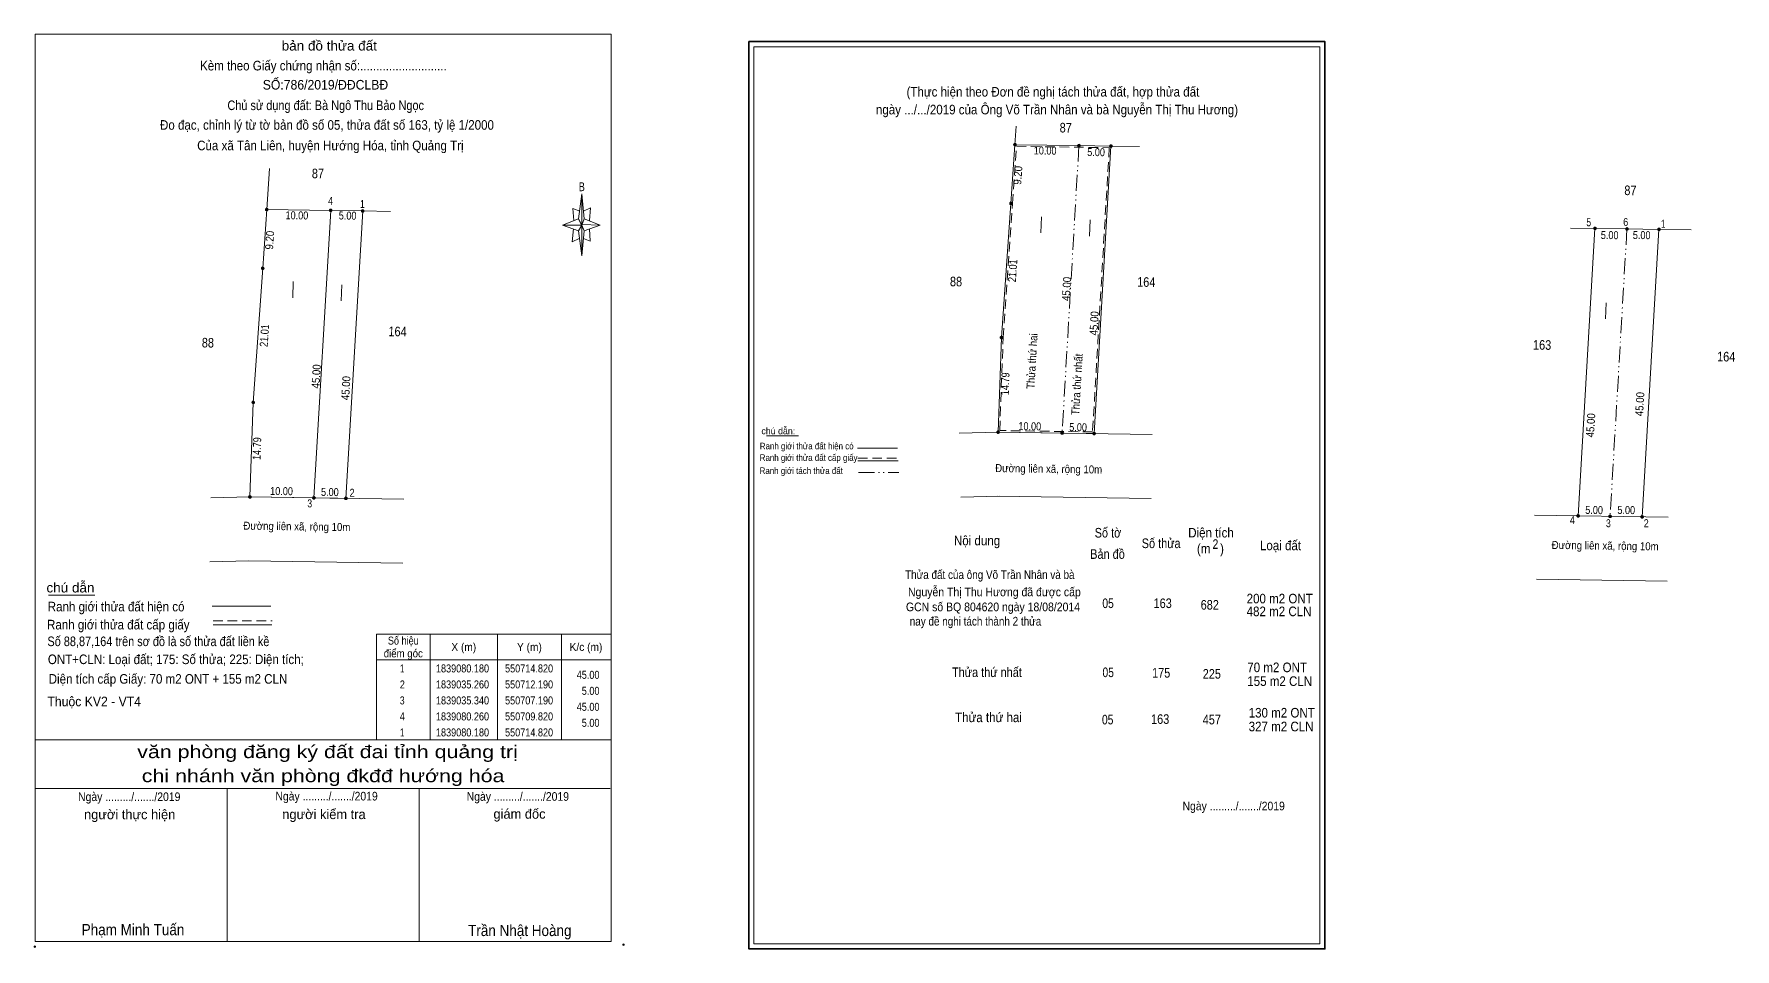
# Model space of a CAD drawing. Header units: metres. Extents: x 550210 to 550732, y 1838968 to 1839113.
# Drawn here: x 550465.9 to 550731.7, y 1838967.6 to 1839110.6 of the extents above; entities that cross this region are included whole.
import ezdxf
from ezdxf.enums import TextEntityAlignment as Align

# ---------------------------------------------------------------- set-up
doc = ezdxf.new("R2010")
doc.units = ezdxf.units.M
doc.header["$LTSCALE"] = 0.5
doc.header["$PDMODE"] = 32
doc.header["$PDSIZE"] = 0.25
doc.linetypes.add('DASH_DOUBLE_DOT', pattern=[9.2, 5, -1.2, 0.3, -1.2, 0.3, -1.2])
doc.linetypes.add('MEDIUM_DASHED', pattern=[4.5, 3, -1.5])
for name, color, linetype, lineweight in [('17', 7, 'Continuous', 13), ('23', 7, 'Continuous', 13), ('5', 7, 'Continuous', 13), ('6', 7, 'Continuous', 13), ('63', 7, 'MEDIUM_DASHED', 13)]:
    doc.layers.add(name, color=color, linetype=linetype, lineweight=lineweight)
doc.layers.add('7', color=7, linetype='Continuous')

msp = doc.modelspace()

# ---------------------------------------------------------------- hatches: boundary and pattern name
at = {"layer": '63'}
for points in [[(550619.4, 1839093.34, 1), (550619, 1839093.34, 1)], [(550629.4, 1839093.2, 1), (550629, 1839093.2, 1)], [(550634.4, 1839093.12, 1), (550634, 1839093.12, 1)], [(550618.78, 1839084.16, 1), (550618.38, 1839084.16, 1)], [(550502.5, 1839083.21, 1), (550502.1, 1839083.21, 1)], [(550512.5, 1839083.07, 1), (550512.1, 1839083.07, 1)], [(550517.5, 1839082.99, 1), (550517.1, 1839082.99, 1)], [(550710.02, 1839080.26, 1), (550709.62, 1839080.26, 1)], [(550715.02, 1839080.18, 1), (550714.62, 1839080.18, 1)], [(550720.02, 1839080.11, 1), (550719.62, 1839080.11, 1)], [(550501.88, 1839074.03, 1), (550501.48, 1839074.03, 1)], [(550617.3, 1839063.2, 1), (550616.9, 1839063.2, 1)], [(550500.4, 1839053.07, 1), (550500, 1839053.07, 1)], [(550616.77, 1839048.42, 1), (550616.37, 1839048.42, 1)], [(550626.77, 1839048.28, 1), (550626.37, 1839048.28, 1)], [(550631.77, 1839048.2, 1), (550631.37, 1839048.2, 1)], [(550499.87, 1839038.29, 1), (550499.47, 1839038.29, 1)], [(550509.87, 1839038.15, 1), (550509.47, 1839038.15, 1)], [(550514.87, 1839038.07, 1), (550514.47, 1839038.07, 1)], [(550707.39, 1839035.34, 1), (550706.99, 1839035.34, 1)], [(550712.39, 1839035.26, 1), (550711.99, 1839035.26, 1)], [(550717.39, 1839035.18, 1), (550716.99, 1839035.18, 1)]]:
    msp.add_hatch(color=256, dxfattribs=at).paths.add_polyline_path(points)

# ---------------------------------------------------------------- linework, layer by layer
at = {"layer": '17'}
for p, q in [((550619.4, 1839096.23), (550619.2, 1839093.34)), ((550634.2, 1839093.12), (550631.57, 1839048.2)), ((550638.67, 1839093.05), (550634.2, 1839093.12)), ((550502.74, 1839089.64), (550502.3, 1839083.21)), ((550512.3, 1839083.07), (550509.67, 1839038.15)), ((550517.3, 1839082.99), (550514.67, 1839038.07)), ((550521.66, 1839082.92), (550517.3, 1839082.99)), ((550706.01, 1839080.32), (550709.82, 1839080.26)), ((550709.82, 1839080.26), (550707.19, 1839035.34)), ((550709.82, 1839080.26), (550714.82, 1839080.18)), ((550719.82, 1839080.11), (550714.82, 1839080.18)), ((550719.82, 1839080.11), (550717.19, 1839035.18)), ((550724.84, 1839080.04), (550719.82, 1839080.11)), ((550580.39, 1839047.85), (550585.36, 1839047.85)), ((550468.2, 1839022.96), (550475.44, 1839022.96))]:
    msp.add_line(p, q, dxfattribs=at)
at = {"layer": '17', "linetype": 'DASH_DOUBLE_DOT'}
for p, q in [((550629.2, 1839093.2), (550626.57, 1839048.28)), ((550714.82, 1839080.18), (550712.19, 1839035.26))]:
    msp.add_line(p, q, dxfattribs=at)
at = {"layer": '17'}
for points in [[(550616.57, 1839048.42), (550617.1, 1839063.2), (550618.58, 1839084.16), (550619.2, 1839093.34)], [(550619.2, 1839093.34), (550629.2, 1839093.2), (550634.2, 1839093.12)], [(550499.67, 1839038.29), (550500.2, 1839053.07), (550501.68, 1839074.03), (550502.3, 1839083.21)], [(550502.3, 1839083.21), (550512.3, 1839083.07), (550517.3, 1839082.99)], [(550631.57, 1839048.2), (550626.57, 1839048.28), (550616.57, 1839048.42)], [(550514.67, 1839038.07), (550509.67, 1839038.15), (550499.67, 1839038.29)]]:
    msp.add_lwpolyline(points, dxfattribs=at)
at = {"layer": '23'}
for p, q in [((550610.74, 1839038.26), (550616.83, 1839038.42)), ((550616.42, 1839038.42), (550640.49, 1839038.07)), ((550700.38, 1839035.43), (550721.26, 1839035.13)), ((550700.7, 1839025.43), (550721.11, 1839025.13))]:
    msp.add_line(p, q, dxfattribs=at)
for points in [[(550610.48, 1839048.26), (550616.57, 1839048.42), (550640.64, 1839048.07)], [(550493.58, 1839038.13), (550499.67, 1839038.29), (550523.74, 1839037.94)], [(550493.43, 1839028.13), (550499.52, 1839028.29), (550523.59, 1839027.94)]]:
    msp.add_lwpolyline(points, dxfattribs=at)
at = {"layer": '5'}
for p, q in [((550551.01, 1839081.78), (550551.51, 1839085.68)), ((550551.91, 1839081.78), (550554.41, 1839080.78)), ((550551.01, 1839079.88), (550548.51, 1839080.78)), ((550551.91, 1839079.88), (550551.51, 1839075.98)), ((550552.71, 1839080.18), (550552.81, 1839078.28)), ((550552.81, 1839078.28), (550551.81, 1839078.68)), ((550466.14, 1839000.34), (550556.14, 1839000.34)), ((550466.14, 1838992.74), (550555.94, 1838992.74)), ((550466.14, 1838992.74), (550555.94, 1838992.74)), ((550466.14, 1838992.74), (550555.94, 1838992.74)), ((550496.14, 1838968.84), (550496.14, 1838992.74)), ((550526.14, 1838968.84), (550526.14, 1838992.74))]:
    msp.add_line(p, q, dxfattribs=at)
for points in [[(550466.14, 1839110.64), (550556.14, 1839110.64), (550556.14, 1838968.84), (550466.14, 1838968.84)], [(550666.83, 1839000.01), (550666.83, 1838968.45), (550578.43, 1838968.45), (550578.43, 1839108.65), (550666.83, 1839108.65)], [(550551.51, 1839085.68), (550551.91, 1839081.78), (550551.51, 1839080.78)], [(550551.51, 1839080.78), (550548.51, 1839080.78), (550551.01, 1839081.78), (550551.91, 1839079.88), (550554.41, 1839080.78), (550551.51, 1839080.88)], [(550551.51, 1839080.78), (550551.51, 1839075.98), (550551.01, 1839079.88)]]:
    msp.add_lwpolyline(points, close=True, dxfattribs=at)
at = {"layer": '5', "lineweight": 35}
msp.add_lwpolyline([(550577.63, 1839109.45), (550667.63, 1839109.45), (550667.63, 1838967.65), (550577.63, 1838967.65)], close=True, dxfattribs=at)
at = {"layer": '5'}
for points in [[(550551.51, 1839080.78), (550551.01, 1839081.78), (550548.51, 1839080.78)], [(550551.21, 1839082.98), (550550.11, 1839083.38), (550550.31, 1839081.48)], [(550551.81, 1839082.98), (550552.91, 1839083.48), (550552.71, 1839081.48)], [(550550.21, 1839080.18), (550550.01, 1839078.18), (550551.11, 1839078.68)], [(550551.51, 1839080.78), (550551.91, 1839079.88), (550554.41, 1839080.78)], [(550556.14, 1838968.84), (550466.14, 1838968.84), (550466.14, 1838992.74)]]:
    msp.add_lwpolyline(points, dxfattribs=at)
msp.add_point((550466.07, 1838968), dxfattribs=at)
at = {"layer": '6'}
for p, q in [((550594.58, 1839045.93), (550600.85, 1839045.93)), ((550594.68, 1839043.92), (550600.94, 1839043.92)), ((550493.8, 1839021.22), (550502.94, 1839021.22)), ((550493.94, 1839018.29), (550503.08, 1839018.29))]:
    msp.add_line(p, q, dxfattribs=at)
at = {"layer": '6', "linetype": 'MEDIUM_DASHED'}
for p, q in [((550594.68, 1839044.34), (550600.99, 1839044.34)), ((550493.94, 1839018.91), (550503.14, 1839018.91))]:
    msp.add_line(p, q, dxfattribs=at)
at = {"layer": '6'}
msp.add_point((550558.04, 1838968.34), dxfattribs=at)
at = {"layer": '63', "linetype": 'Continuous'}
for p, q in [((550623.26, 1839079.55), (550623.35, 1839082.09)), ((550630.83, 1839079.05), (550630.95, 1839081.59)), ((550506.36, 1839069.42), (550506.45, 1839071.96)), ((550513.93, 1839068.92), (550514.05, 1839071.46)), ((550711.45, 1839066.11), (550711.57, 1839068.65)), ((550527.84, 1839016.84), (550527.84, 1839000.34)), ((550538.34, 1839016.84), (550538.34, 1839000.34)), ((550548.34, 1839016.84), (550548.34, 1839000.34)), ((550519.44, 1839012.84), (550556.14, 1839012.84))]:
    msp.add_line(p, q, dxfattribs=at)
at = {"layer": '63', "linetype": 'DASH_DOUBLE_DOT'}
msp.add_line((550594.77, 1839042.11), (550601.07, 1839042.11), dxfattribs=at)
at = {"layer": '63'}
msp.add_lwpolyline([(550619.43, 1839093.09), (550633.94, 1839092.87), (550631.33, 1839048.45), (550616.83, 1839048.67), (550617.35, 1839063.19), (550618.83, 1839084.14)], close=True, dxfattribs=at)
at = {"layer": '63', "linetype": 'Continuous'}
msp.add_lwpolyline([(550519.44, 1839016.84), (550556.14, 1839016.84), (550556.14, 1839000.34), (550519.44, 1839000.34)], close=True, dxfattribs=at)
at = {"layer": '63'}
for centre in [(550619.2, 1839093.34), (550629.2, 1839093.2), (550634.2, 1839093.12), (550618.58, 1839084.16), (550502.3, 1839083.21), (550512.3, 1839083.07), (550517.3, 1839082.99), (550709.82, 1839080.26), (550714.82, 1839080.18), (550719.82, 1839080.11), (550501.68, 1839074.03), (550617.1, 1839063.2), (550500.2, 1839053.07), (550616.57, 1839048.42), (550626.57, 1839048.28), (550631.57, 1839048.2), (550499.67, 1839038.29), (550509.67, 1839038.15), (550514.67, 1839038.07), (550707.19, 1839035.34), (550712.19, 1839035.26), (550717.19, 1839035.18)]:
    msp.add_circle(centre, 0.2, dxfattribs=at)

# ---------------------------------------------------------------- texts
at = {"layer": '5'}
for s, height, width, p in [('bản đồ thửa đất', 1.5, 1.05, (550512.08, 1839108.06)), ('Kèm theo Giấy chứng nhận số:...........................', 1.5, 0.9, (550511.16, 1839104.95)), ('SỐ:786/2019/ĐĐCLBĐ', 1.5, 0.95, (550511.48, 1839101.96)), ('Chủ sử dụng đất: Bà Ngô Thu Bảo Ngọc', 1.5, 0.85, (550511.52, 1839098.75)), ('Đo đạc, chỉnh lý từ tờ bản đồ số 05, thửa đất số 163, tỷ lệ 1/2000 ', 1.5, 0.9, (550511.965, 1839095.68)), ('Của xã Tân Liên, huyện Hướng Hóa, tỉnh Quảng Trị', 1.5, 0.9, (550512.25, 1839092.47)), ('B', 1.378, 0.75, (550551.54, 1839086.08)), ('văn phòng đăng ký đất đai tỉnh quảng trị', 2, 1.25, (550511.805, 1838997.48)), ('chi nhánh văn phòng đkđđ hướng hóa', 2, 1.25, (550511.115, 1838993.72)), ('Ngày ........./......./2019', 1.35, 0.9, (550480.825, 1838990.77)), ('Ngày ........./......./2019', 1.35, 0.9, (550511.655, 1838990.86)), ('Ngày ........./......./2019', 1.35, 0.9, (550541.535, 1838990.81)), ('Phạm Minh Tuấn', 1.75, 0.9, (550481.415, 1838969.8)), ('Trần Nhật Hoàng', 1.75, 0.9, (550541.845, 1838969.67))]:
    msp.add_text(s, height=height, dxfattribs=dict(at, width=width)).set_placement(p, align=Align.CENTER)
for s, p in [('người thực hiện', (550480.89, 1838987.93)), ('người kiểm tra', (550511.245, 1838987.95)), ('giám đốc', (550541.795, 1838988.01))]:
    msp.add_text(s, height=1.5, dxfattribs=at).set_placement(p, align=Align.CENTER)
at = {"layer": '6'}
msp.add_text('chú dẫn:', height=1.029, dxfattribs=at).set_placement((550579.59, 1839048.09))
for s, height, width, p in [('Ranh giới thửa đất cấp giấy', 1.029, 0.9, (550579.33, 1839043.92)), ('Ranh giới thửa đất hiện có ', 1.029, 0.9, (550579.34, 1839045.73)), ('Ranh giới tách thửa đất', 1.029, 0.9, (550579.32, 1839041.88)), ('Nội dung', 1.5, 0.9, (550609.67, 1839030.73)), ('Số tờ', 1.5, 0.85, (550631.66, 1839031.95)), ('Số thửa', 1.5, 0.85, (550639.01, 1839030.3)), ('Diện tích', 1.5, 0.9, (550646.27, 1839031.96)), ('(m   )', 1.5, 0.9, (550647.64, 1839029.47)), ('2', 1.5, 0.8, (550650.08, 1839030.18)), ('Loại đất', 1.5, 0.9, (550657.48, 1839029.97)), ('Bản đồ', 1.5, 0.85, (550630.96, 1839028.62)), ('Thửa đất của ông Võ Trần Nhân và bà', 1.36, 0.85, (550602.04, 1839025.47)), ('chú dẫn', 1.5, 1.05, (550467.89, 1839023.37)), (' Nguyễn Thị Thu Hương đã được cấp ', 1.36, 0.9, (550602.04, 1839022.77)), ('200 m2 ONT', 1.5, 0.9, (550655.4, 1839021.66)), ('Ranh giới thửa đất hiện có ', 1.5, 0.9, (550468.09, 1839020.41)), ('GCN số BQ 804620 ngày 18/08/2014', 1.36, 0.9, (550602.17, 1839020.43)), ('05', 1.5, 0.8, (550632.86, 1839020.93)), ('163', 1.5, 0.85, (550640.86, 1839020.93)), ('682', 1.5, 0.85, (550648.22, 1839020.69)), ('482 m2 CLN', 1.5, 0.9, (550655.4, 1839019.66)), ('Ranh giới thửa đất cấp giấy', 1.5, 0.9, (550467.98, 1839017.59)), ('nay đề nghi tách thành 2 thửa', 1.36, 0.85, (550602.77, 1839018.19)), ('Số 88,87,164 trên sơ đồ là số thửa đất liền kề', 1.5, 0.85, (550468.04, 1839014.98)), ('ONT+CLN: Loại đất; 175: Số thửa; 225: Diện tích;', 1.5, 0.9, (550468.11, 1839012.17)), ('70 m2 ONT', 1.5, 0.9, (550655.5, 1839010.91)), ('Diện tích cấp Giấy: 70 m2 ONT + 155 m2 CLN', 1.5, 0.9, (550468.24, 1839009.11)), ('Thửa thứ nhất', 1.5, 0.85, (550609.37, 1839010.15)), ('05', 1.5, 0.8, (550632.88, 1839010.14)), ('175', 1.5, 0.85, (550640.63, 1839010.06)), ('225', 1.5, 0.85, (550648.54, 1839009.9)), ('155 m2 CLN', 1.5, 0.9, (550655.5, 1839008.76)), ('Thuộc KV2 - VT4', 1.5, 0.95, (550468.04, 1839005.58)), ('Thửa thứ hai', 1.5, 0.9, (550609.85, 1839003.1)), ('130 m2 ONT', 1.5, 0.9, (550655.72, 1839003.82)), ('05', 1.5, 0.8, (550632.8, 1839002.75)), ('163', 1.5, 0.85, (550640.47, 1839002.83)), ('457', 1.5, 0.85, (550648.54, 1839002.75)), ('327 m2 CLN', 1.5, 0.9, (550655.72, 1839001.67))]:
    msp.add_text(s, height=height, dxfattribs=dict(at, width=width)).set_placement(p)
at = {"layer": '6', "width": 0.9}
msp.add_text('Ngày ........./......./2019', height=1.35, dxfattribs=at).set_placement((550653.375, 1838989.32), align=Align.CENTER)
at = {"layer": '63'}
for s, height, rotation, width, p in [('87', 1.5, 359.198, 0.85, (550627.1295, 1839095.2468)), ('10.00', 1.25, 359.198, 0.85, (550623.9113, 1839091.8045)), ('5.00', 1.25, 359.083, 0.85, (550631.87, 1839091.5574)), ('87', 1.5, 359.198, 0.85, (550510.2895, 1839088.0868)), ('9.20', 1.25, 86.136, 0.9, (550620.2774, 1839088.5129)), ('87', 1.5, 359.198, 0.85, (550715.3495, 1839085.4568)), ('10.00', 1.25, 359.198, 0.85, (550507.0113, 1839081.6745)), ('5.00', 1.25, 359.083, 0.85, (550514.93, 1839081.6374)), ('9.20', 1.25, 86.136, 0.9, (550503.3774, 1839078.3829)), ('5.00', 1.25, 359.083, 0.85, (550712.11, 1839078.5874)), ('5.00', 1.25, 359.198, 0.85, (550717.1113, 1839078.5902)), ('21.01', 1.25, 85.961, 0.85, (550619.4661, 1839073.606)), ('88', 1.5, 359.198, 0.85, (550609.9895, 1839071.2068)), ('45.00', 1.25, 86.649, 0.9, (550627.8782, 1839070.7685)), ('164', 1.5, 359.198, 0.85, (550639.7095, 1839071.1296)), ('45.00', 1.25, 86.649, 0.9, (550632.1882, 1839065.3985)), ('88', 1.5, 359.198, 0.85, (550493.0995, 1839061.6468)), ('21.01', 1.25, 85.961, 0.85, (550502.5661, 1839063.476)), ('164', 1.5, 359.198, 0.85, (550522.7295, 1839063.3996)), ('Thửa thứ hai', 1.25, 86.649, 0.9, (550622.4914, 1839059.4835)), ('Thửa thứ nhất', 1.25, 86.649, 0.9, (550629.5166, 1839055.8435)), ('163', 1.5, 359.198, 0.85, (550701.5595, 1839061.3001)), ('164', 1.5, 359.198, 0.85, (550730.3195, 1839059.4696)), ('45.00', 1.25, 86.649, 0.9, (550510.6482, 1839057.0985)), ('14.79', 1.25, 87.946, 0.85, (550618.2955, 1839055.9576)), ('45.00', 1.25, 86.649, 0.9, (550515.2882, 1839055.2685)), ('45.00', 1.25, 86.65, 0.9, (550717.4382, 1839052.7685)), ('10.00', 1.25, 359.198, 0.85, (550621.5113, 1839048.7145)), ('5.00', 1.25, 359.083, 0.85, (550629.06, 1839048.5674)), ('45.00', 1.25, 86.649, 0.9, (550709.7682, 1839049.4585)), ('14.79', 1.25, 87.946, 0.85, (550501.3955, 1839045.8276)), ('Đường liên xã, rộng 10m', 1.25, 359.198, 0.9, (550624.4663, 1839042.0653)), ('10.00', 1.25, 359.198, 0.85, (550504.6113, 1839038.5845)), ('5.00', 1.25, 359.083, 0.85, (550512.16, 1839038.4374)), ('5.00', 1.25, 359.083, 0.85, (550709.68, 1839035.6274)), ('5.00', 1.25, 359.083, 0.85, (550714.7, 1839035.6274)), ('Đường liên xã, rộng 10m', 1.25, 359.198, 0.9, (550507.0063, 1839033.0653)), ('Đường liên xã, rộng 10m', 1.25, 359.198, 0.9, (550711.4063, 1839030.0553))]:
    msp.add_text(s, height=height, rotation=rotation, dxfattribs=dict(at, width=width)).set_placement(p, align=Align.CENTER)
for s, width, p in [(' 4', 0.85, (550512.67, 1839083.93)), (' 1', 0.75, (550517.59, 1839083.45)), (' 5', 0.8, (550709.22, 1839080.6)), (' 6', 0.85, (550715.02, 1839080.64)), (' 1', 0.75, (550720.83, 1839080.37)), (' 2', 0.85, (550516.04, 1839038.32)), (' 3', 0.8, (550509.39, 1839036.66)), (' 4', 0.85, (550706.69, 1839034.05)), (' 3', 0.8, (550712.29, 1839033.56)), (' 2', 0.85, (550718.23, 1839033.56)), ('45.00', 0.85, (550554.29, 1839009.87)), ('5.00', 0.85, (550554.29, 1839007.37)), ('45.00', 0.85, (550554.29, 1839004.87)), ('5.00', 0.85, (550554.29, 1839002.37))]:
    msp.add_text(s, height=1.25, dxfattribs=dict(at, width=width)).set_placement(p, align=Align.RIGHT)
for s, width, p in [('Số hiệu', 0.85, (550523.64, 1839015.22)), ('X (m)', 0.95, (550533.09, 1839014.22)), ('Y (m)', 0.95, (550543.345, 1839014.22)), ('K/c (m)', 0.95, (550552.185, 1839014.22)), ('điểm góc', 0.9, (550523.64, 1839013.22)), (' 1', 0.75, (550523.29, 1839010.87)), ('1839080.180', 0.85, (550532.89, 1839010.87)), ('550714.820', 0.85, (550543.29, 1839010.87)), (' 3', 0.8, (550523.285, 1839005.87)), (' 2', 0.85, (550523.295, 1839008.37)), ('1839035.260', 0.85, (550532.89, 1839008.37)), ('1839035.340', 0.85, (550532.89, 1839005.87)), ('550712.190', 0.85, (550543.29, 1839008.37)), ('550707.190', 0.85, (550543.29, 1839005.87)), (' 4', 0.85, (550523.29, 1839003.37)), ('1839080.260', 0.85, (550532.89, 1839003.37)), ('550709.820', 0.85, (550543.29, 1839003.37)), (' 1', 0.75, (550523.29, 1839000.87)), ('1839080.180', 0.85, (550532.89, 1839000.87)), ('550714.820', 0.85, (550543.29, 1839000.87))]:
    msp.add_text(s, height=1.25, dxfattribs=dict(at, width=width)).set_placement(p, align=Align.CENTER)
at = {"layer": '7', "width": 0.9}
for s, p in [('(Thực hiện theo Đơn đề nghị tách thửa đất, hợp thửa đất ', (550625.385, 1839100.86)), ('ngày .../.../2019 của Ông Võ Trần Nhân và bà Nguyễn Thị Thu Hương)', (550625.77, 1839098.08))]:
    msp.add_text(s, height=1.5, dxfattribs=at).set_placement(p, align=Align.CENTER)

doc.saveas('drawing.dxf')
